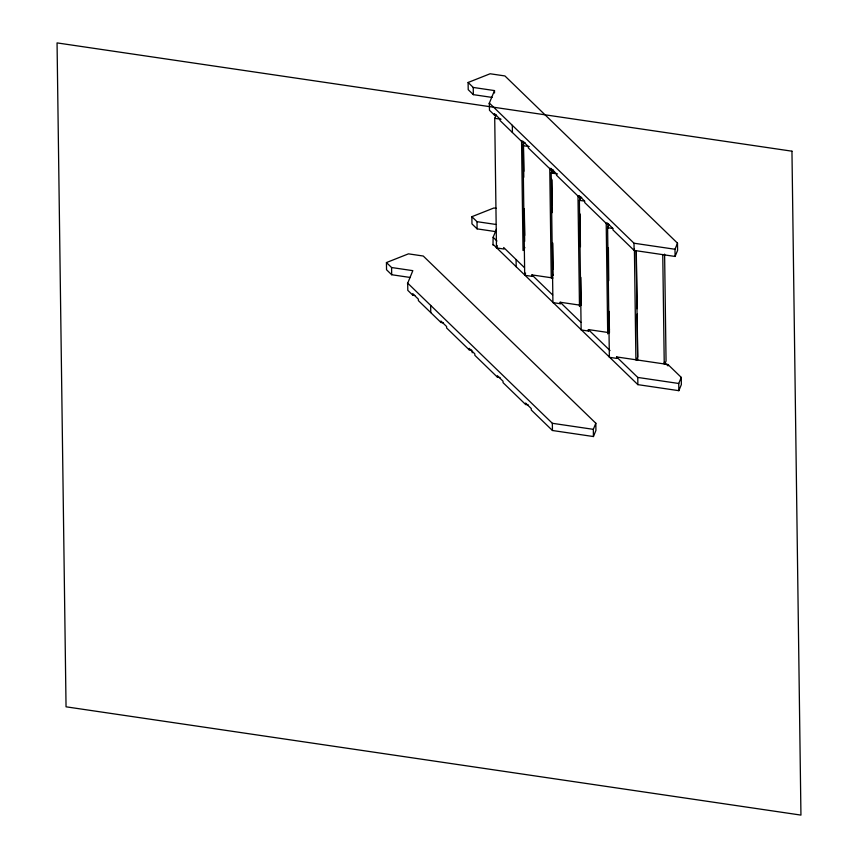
<?xml version="1.0" encoding="UTF-8"?>
<svg xmlns="http://www.w3.org/2000/svg" width="858" height="858" viewBox="0 0 858 858"><rect width="100%" height="100%" fill="white"/><g stroke="black" fill="none" stroke-linecap="round" stroke-linejoin="round"><path stroke-width="1.29" d="M407.453 283.784L412.827 270.656L391.58 267.524L386.443 262.559L408.462 253.85L423.251 256.027L595.827 423.241L595.924 430.448L593.425 436.54L552.445 430.501L531.274 409.995L531.252 408.547L525.611 403.078L525.632 404.526L528.228 404.901M489.114 103.7L494.498 90.583L473.241 87.452L468.114 82.475L490.122 73.767L504.912 75.944L677.498 243.157L677.595 250.364L675.096 256.456L634.105 250.418L612.944 229.912L612.923 228.475L607.282 223.005L607.292 224.442L584.716 202.563L584.706 201.126L579.053 195.656L579.075 197.104L581.713 197.49M504.075 249.045L496.482 247.93L494.723 118.318L496.074 115.036M532.292 276.394L524.699 275.268L522.951 145.656L524.292 142.374M492.975 245.12L493.136 237.291L496.396 229.343M496.482 247.93L497.383 245.742M560.51 303.732L552.927 302.617L551.168 173.005L552.509 169.723M523.938 249.657L524.839 247.469M524.699 275.268L525.6 273.091M588.727 331.081L581.145 329.955L579.386 200.343L580.737 197.061M551.715 278.089L553.056 274.817M616.956 358.419L609.362 357.303L607.603 227.692L608.955 224.41M579.933 305.437L581.274 302.155M607.7 333.869L609.502 329.504M593.425 436.54L593.328 429.332L595.827 423.241M675.096 256.456L674.999 249.26L677.498 243.157M636.379 360.124L637.719 356.842L637.14 314.082M664.703 364.296L666.055 361.014L664.607 254.118M493.232 244.498L637.869 384.641L678.85 390.68L678.753 383.483L681.252 377.381L667.953 364.5L616.602 356.928L616.623 358.376M678.85 390.68L681.349 384.588L681.252 377.381M495.849 231.639L477.102 228.871L471.964 223.895L471.868 216.699L493.886 207.99L496.353 208.355M468.114 82.475L468.211 89.672L473.337 94.648L492.095 97.415M674.999 249.26L634.008 243.222L489.371 103.078L489.468 110.274L494.412 115.069L496.535 115.38M494.723 118.318L501.051 119.251M494.412 115.069L494.39 113.631L500.042 119.101L500.064 120.538L522.64 142.417L525.117 142.782M522.951 145.656L529.268 146.589M522.64 142.417L522.619 140.969L528.26 146.439L528.281 147.876L550.857 169.755L553.431 170.131M551.168 173.005L557.496 173.938M579.386 200.343L584.448 201.094M607.603 227.692L612.666 228.432M471.868 216.699L477.005 221.675L495.752 224.431M531.96 276.34L531.939 274.903L553.013 278.003M386.443 262.559L386.54 269.755L391.677 274.732L410.424 277.499M560.177 303.689L560.167 302.241L581.038 305.319M593.328 429.332L552.348 423.294L407.7 283.151L407.797 290.358L412.752 295.152L414.875 295.463M588.406 331.027L588.384 329.59L609.448 332.69L609.169 311.422M412.752 295.152L412.73 293.704L418.372 299.174L418.393 300.622L440.969 322.49L443.447 322.855M440.969 322.49L440.948 321.053L446.6 326.523L446.61 327.96L469.187 349.839L471.771 350.214M616.602 356.928L637.773 377.434L678.753 383.483M469.187 349.839L469.176 348.391L474.817 353.861L474.839 355.309L497.415 377.177L500.042 377.563M579.075 197.104L556.499 175.225L556.477 173.788L550.836 168.318L550.857 169.755M664.21 362.291L667.041 365.025M493.136 237.291L496.954 241.001M503.657 247.49L524.442 267.632M531.939 274.903L552.638 294.959M560.167 302.241L580.855 322.297M588.384 329.59L610.017 350.547M525.632 404.526L503.056 382.647L503.035 381.209L497.393 375.74L497.415 377.177M667.953 364.5L667.974 365.937M662.762 254.483L664.242 364.06M636.293 251.276L637.065 308.741M636.196 250.568L637.676 360.146M637.773 377.434L637.869 384.641M634.405 248.97L635.907 359.877M634.008 243.222L634.105 250.418M608.065 223.938L608.129 227.949M608.397 247.994L608.751 280.684M606.198 222.962L607.689 332.539M579.847 196.589L579.901 200.6M580.083 213.964L580.437 246.664M580.855 277.391L581.241 305.459M577.981 195.624L579.482 306.531M553.882 171.268L553.903 172.705M551.63 169.251L551.683 173.262M551.769 179.944L552.112 205.33M552.627 242.739L552.981 269.466M551.555 169.873L551.587 172.544M551.683 179.225L552.134 212.634M552.552 243.372L552.981 275.439M549.764 168.275L551.244 277.853M552.348 423.294L552.445 430.501M523.412 141.913L523.809 171.31M524.313 208.719L524.678 235.446M523.326 142.535L523.798 177.274M524.238 209.341L524.667 241.409M521.546 140.937L523.026 250.504M516.087 259.545L516.184 266.741M512.323 125.322L512.419 132.518M494.498 90.583L494.53 92.986M477.005 221.675L477.102 228.871M473.241 87.452L473.337 94.648M472.211 351.34L472.232 352.788M430.662 305.394L430.759 312.602M391.58 267.524L391.677 274.732M791.955 151.19L57.057 42.9L66.045 706.81L800.943 815.1L791.955 151.19"/></g></svg>
